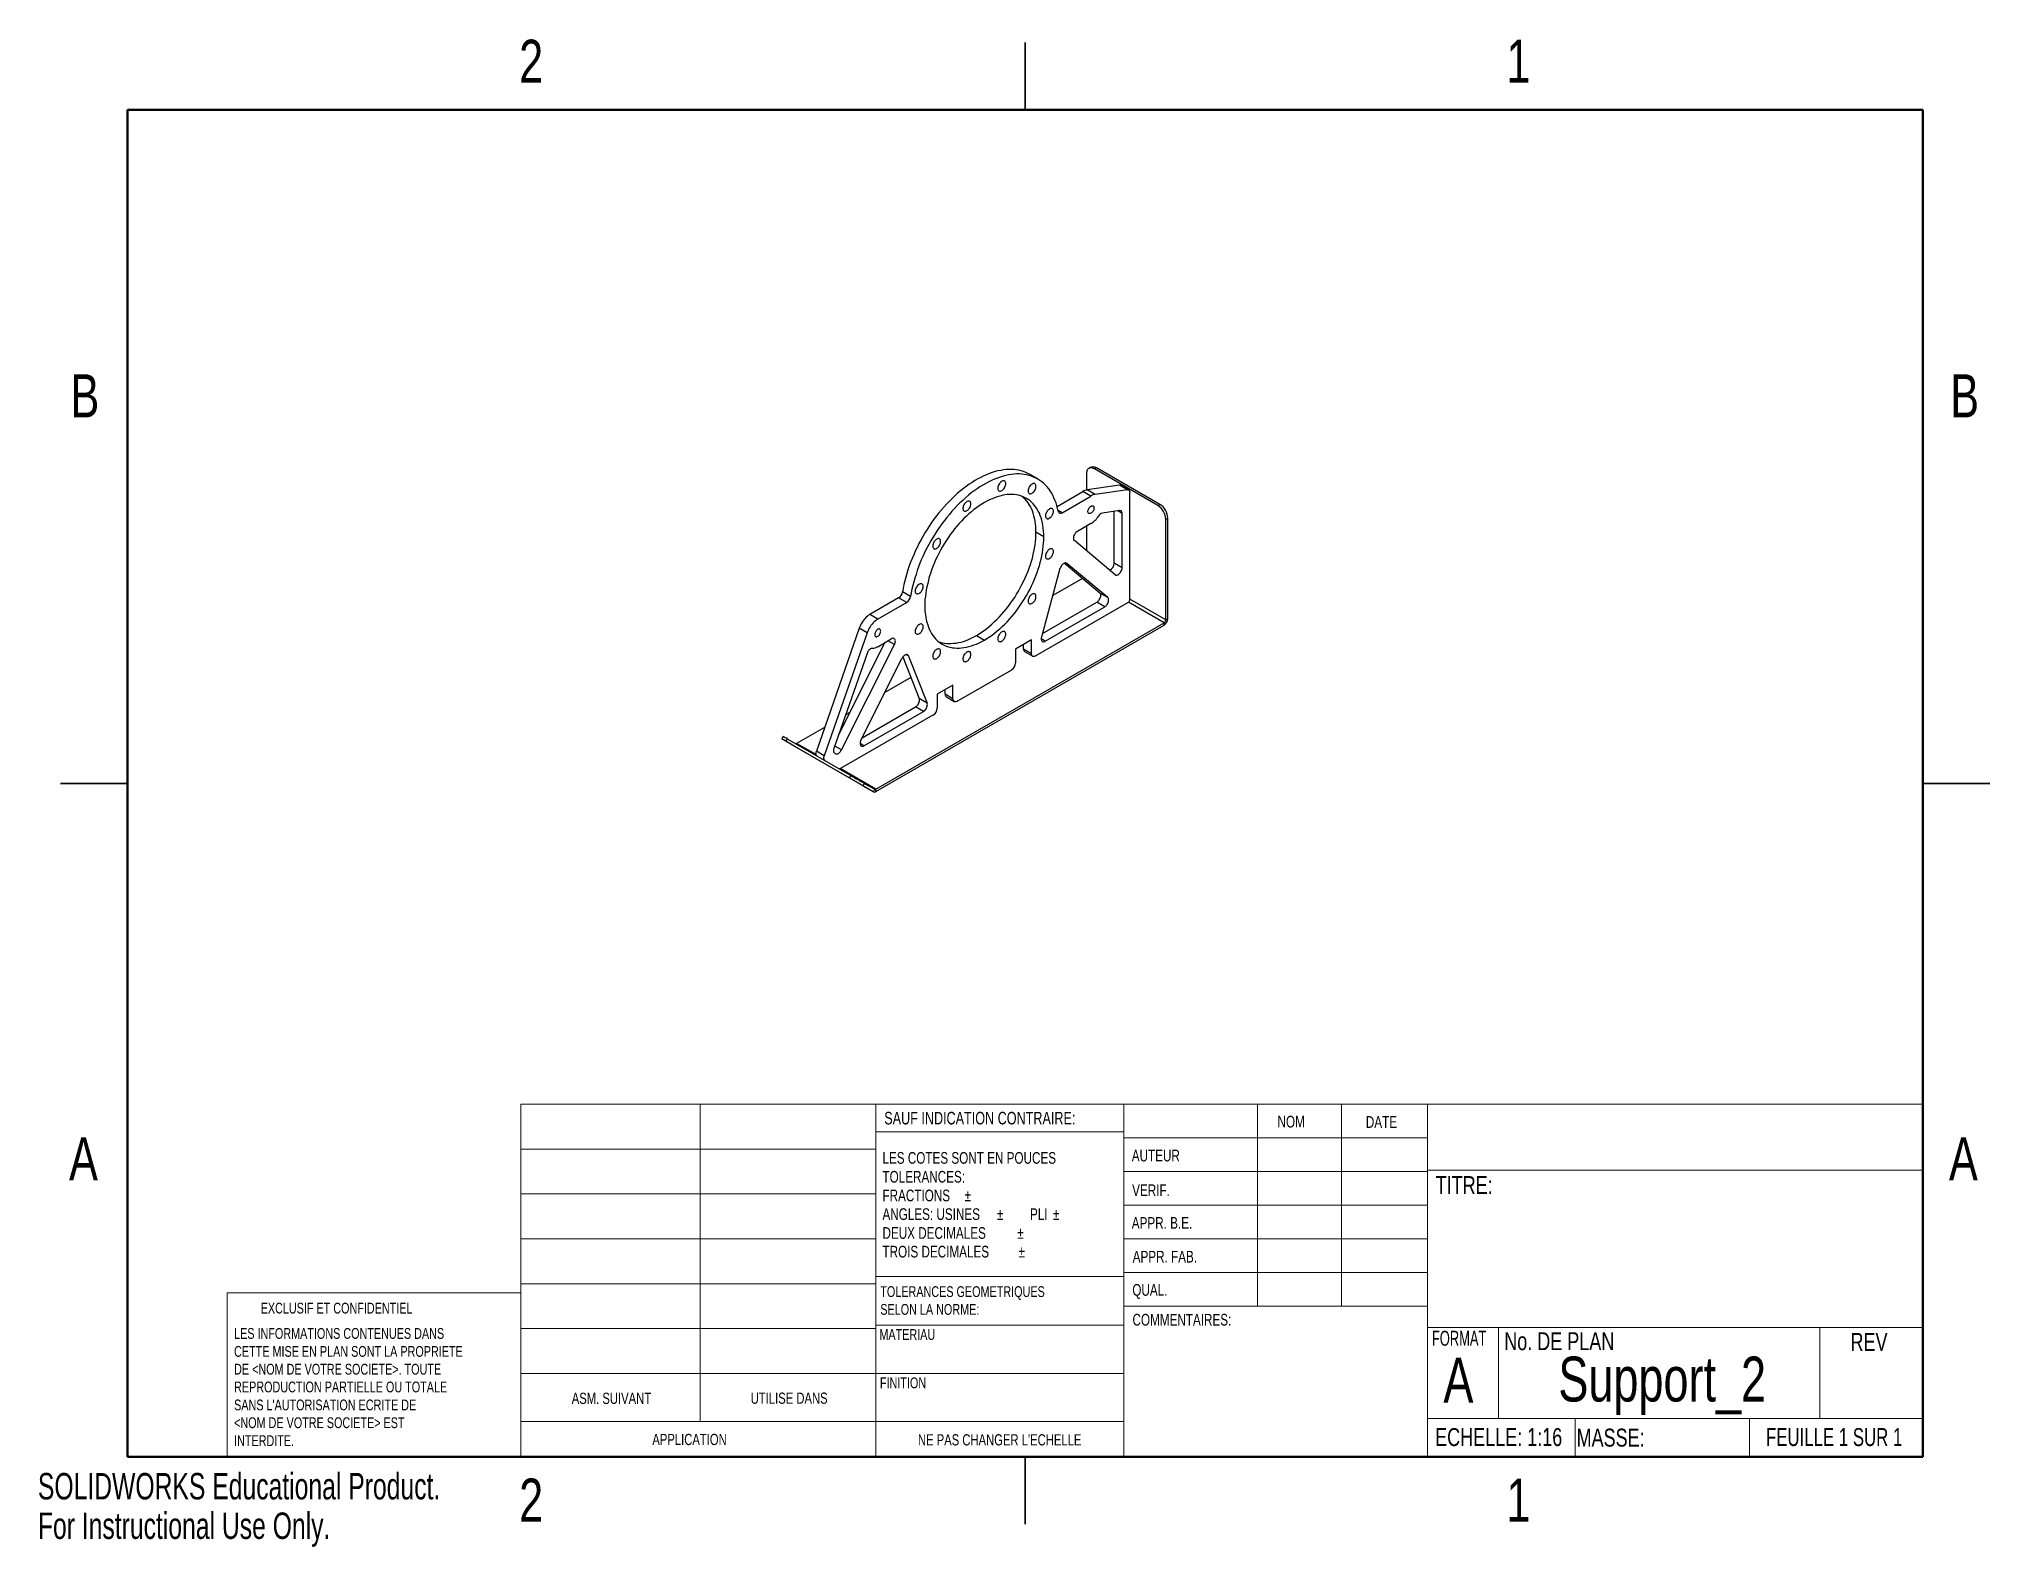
# Model space of a CAD drawing. Header units: inches. Extents: x 0 to 10.9, y 0 to 8.4.
import ezdxf

# ---------------------------------------------------------------- set-up
doc = ezdxf.new("R2010")
doc.units = ezdxf.units.IN
doc.header["$MEASUREMENT"] = 0
doc.styles.add('SLDTEXTSTYLE0', font='TXT', dxfattribs={"width": 0.75})
doc.styles.add('SLDTEXTSTYLE1', font='TXT', dxfattribs={"width": 0.64567})
doc.styles.add('SLDTEXTSTYLE2', font='TXT', dxfattribs={"width": 0.7})

msp = doc.modelspace()

# ---------------------------------------------------------------- linework, layer by layer
at = {"color": 7, "linetype": 'Continuous', "lineweight": 25}
for p, q in [((5.5, 8.375), (5.5, 8)), ((5.5, 8), (5.5, 8.375)), ((5.865, 6.01), (5.854, 6.004)), ((5.897, 6.007), (5.886, 6.001)), ((6.239, 5.797), (5.886, 6.001)), ((6.25, 5.803), (5.897, 6.007)), ((5.57, 5.945), (5.525, 5.971)), ((5.678, 5.792), (5.822, 5.876)), ((5.866, 5.85), (5.822, 5.876)), ((5.841, 5.975), (5.841, 5.884)), ((6.026, 5.91), (5.846, 5.884)), ((5.89, 5.859), (5.846, 5.884)), ((6.07, 5.884), (5.89, 5.859)), ((6.07, 5.884), (6.026, 5.91)), ((6.078, 5.883), (6.034, 5.908)), ((5.706, 5.757), (5.683, 5.77)), ((5.706, 5.757), (5.866, 5.85)), ((6.026, 5.769), (5.93, 5.755)), ((5.996, 5.476), (5.996, 5.765)), ((6.04, 5.753), (6.016, 5.767)), ((6.084, 5.275), (6.084, 5.869)), ((6.239, 5.797), (6.25, 5.803)), ((5.866, 5.697), (5.791, 5.653)), ((5.841, 5.683), (5.841, 5.545)), ((6.04, 5.451), (6.04, 5.753)), ((6.294, 5.727), (6.283, 5.72)), ((6.283, 5.16), (6.283, 5.72)), ((6.294, 5.166), (6.294, 5.727)), ((5.604, 5.622), (5.56, 5.648)), ((6.001, 5.412), (5.774, 5.602)), ((5.694, 5.446), (5.591, 5.065)), ((5.916, 5.31), (5.718, 5.476)), ((5.732, 5.475), (5.729, 5.477)), ((5.96, 5.285), (5.732, 5.475)), ((6.04, 5.451), (5.996, 5.476)), ((5.819, 5.391), (5.654, 5.296)), ((4.795, 5.283), (4.635, 5.19)), ((4.84, 5.257), (4.679, 5.165)), ((4.84, 5.257), (4.795, 5.283)), ((4.861, 5.29), (4.817, 5.316)), ((5.557, 4.96), (6.075, 5.259)), ((5.596, 5.084), (5.899, 5.259)), ((5.612, 5.042), (5.943, 5.233)), ((5.943, 5.233), (5.899, 5.259)), ((5.96, 5.285), (5.916, 5.31)), ((6.274, 5.144), (6.075, 5.259)), ((6.283, 5.16), (6.084, 5.275)), ((4.575, 5.114), (4.337, 4.429)), ((4.62, 5.088), (4.575, 5.114)), ((4.679, 5.165), (4.635, 5.19)), ((4.669, 4.217), (6.274, 5.144)), ((4.669, 4.204), (6.274, 5.131)), ((6.274, 5.131), (6.274, 5.144)), ((6.294, 5.166), (6.283, 5.16)), ((4.62, 5.088), (4.381, 4.404)), ((4.459, 4.515), (4.721, 5.036)), ((4.476, 4.436), (4.772, 5.023)), ((4.679, 5.011), (4.754, 5.055)), ((4.772, 5.023), (4.735, 5.044)), ((5.228, 5.074), (5.273, 5.048)), ((5.535, 5.049), (5.447, 4.998)), ((5.491, 4.998), (5.491, 5.023)), ((5.535, 4.972), (5.535, 5.049)), ((5.612, 5.042), (5.59, 5.055)), ((4.619, 4.974), (4.435, 4.445)), ((4.585, 4.491), (4.813, 4.945)), ((4.819, 4.954), (4.91, 4.723)), ((4.851, 4.959), (4.838, 4.967)), ((4.851, 4.959), (4.954, 4.697)), ((5.447, 4.998), (5.447, 4.921)), ((5.535, 4.972), (5.491, 4.998)), ((5.497, 4.984), (5.542, 4.958)), ((4.864, 4.84), (4.718, 4.756)), ((5.098, 4.797), (5.01, 4.746)), ((5.098, 4.72), (5.098, 4.797)), ((5.121, 4.708), (5.425, 4.883)), ((4.592, 4.504), (4.889, 4.676)), ((4.934, 4.651), (4.889, 4.676)), ((4.954, 4.697), (4.91, 4.723)), ((5.01, 4.746), (5.01, 4.669)), ((5.054, 4.746), (5.054, 4.771)), ((5.098, 4.72), (5.054, 4.746)), ((5.061, 4.732), (5.105, 4.706)), ((4.47, 4.332), (4.988, 4.631)), ((4.524, 4.644), (4.499, 4.629)), ((4.602, 4.459), (4.934, 4.651)), ((4.152, 4.511), (4.144, 4.498)), ((4.213, 4.458), (4.154, 4.492)), ((4.175, 4.498), (4.167, 4.485)), ((4.167, 4.485), (4.521, 4.281)), ((4.175, 4.498), (4.528, 4.294)), ((4.655, 4.203), (4.213, 4.458)), ((4.383, 4.562), (4.227, 4.472)), ((4.335, 4.41), (4.227, 4.472)), ((4.476, 4.436), (4.439, 4.457)), ((4.602, 4.459), (4.58, 4.472)), ((4.381, 4.404), (4.337, 4.429)), ((4.439, 4.418), (4.444, 4.415)), ((0.125, 4.25), (0.5, 4.25)), ((0.5, 4.25), (0.125, 4.25)), ((4.669, 4.217), (4.47, 4.332)), ((4.521, 4.281), (4.528, 4.294)), ((4.604, 4.25), (4.596, 4.237)), ((4.604, 4.25), (4.662, 4.217)), ((10.875, 4.25), (10.5, 4.25)), ((10.5, 4.25), (10.875, 4.25)), ((4.596, 4.237), (4.655, 4.203)), ((4.655, 4.203), (4.662, 4.217)), ((4.669, 4.204), (4.669, 4.217)), ((5.5, 0.125), (5.5, 0.5)), ((5.5, 0.5), (5.5, 0.125))]:
    msp.add_line(p, q, dxfattribs=at)
at = {"color": 7, "linetype": 'Continuous', "lineweight": 50}
for p, q in [((0.5, 0.5), (0.5, 8)), ((0.5, 8), (10.5, 8)), ((10.5, 8), (10.5, 0.5)), ((10.5, 0.5), (0.5, 0.5))]:
    msp.add_line(p, q, dxfattribs=at)
at = {"color": 7, "linetype": 'Continuous', "lineweight": 18}
for p, q in [((2.691, 2.464), (10.5, 2.464)), ((2.691, 0.5), (2.691, 2.464)), ((3.689, 2.464), (3.689, 0.696)), ((4.668, 0.5), (4.668, 2.464)), ((6.05, 2.464), (6.05, 0.5)), ((6.794, 2.464), (6.794, 1.339)), ((7.262, 2.464), (7.262, 1.339)), ((7.741, 2.464), (7.741, 0.5)), ((6.05, 2.31), (4.668, 2.31)), ((2.691, 2.214), (4.668, 2.214)), ((6.05, 2.277), (7.741, 2.277)), ((6.05, 2.089), (7.741, 2.089)), ((7.741, 2.097), (10.5, 2.097)), ((2.691, 1.964), (4.668, 1.964)), ((6.05, 1.902), (7.741, 1.902)), ((2.691, 1.714), (4.668, 1.714)), ((7.741, 1.714), (6.05, 1.714)), ((7.741, 1.527), (6.05, 1.527)), ((1.054, 0.5), (1.054, 1.414)), ((2.691, 1.414), (1.054, 1.414)), ((2.691, 1.464), (4.668, 1.464)), ((4.668, 1.504), (6.05, 1.504)), ((7.741, 1.339), (6.05, 1.339)), ((2.691, 1.214), (4.668, 1.214)), ((4.668, 1.234), (6.05, 1.234)), ((7.741, 1.22), (10.5, 1.22)), ((8.137, 1.22), (8.137, 0.713)), ((9.928, 1.22), (9.928, 0.713)), ((2.691, 0.964), (4.668, 0.964)), ((4.668, 0.964), (6.05, 0.964)), ((2.691, 0.696), (6.05, 0.696)), ((7.741, 0.713), (10.5, 0.713)), ((8.564, 0.713), (8.564, 0.5)), ((9.536, 0.713), (9.536, 0.5))]:
    msp.add_line(p, q, dxfattribs=at)
at = {"color": 7, "linetype": 'Continuous', "lineweight": 25, "flags": 128}
for points in [[(5.525, 5.971), (5.515, 5.976), (5.503, 5.982), (5.491, 5.986), (5.478, 5.99), (5.465, 5.994), (5.451, 5.996), (5.437, 5.998), (5.423, 5.998), (5.409, 5.998), (5.394, 5.997), (5.379, 5.996), (5.364, 5.993), (5.348, 5.99), (5.333, 5.986), (5.317, 5.981), (5.301, 5.976), (5.285, 5.969), (5.269, 5.962), (5.253, 5.954), (5.237, 5.946), (5.22, 5.936), (5.204, 5.926), (5.188, 5.916), (5.172, 5.904), (5.156, 5.892), (5.14, 5.879), (5.124, 5.866), (5.109, 5.852), (5.093, 5.837), (5.078, 5.822), (5.063, 5.806), (5.048, 5.79), (5.034, 5.774), (5.02, 5.756), (5.006, 5.739), (4.992, 5.721), (4.979, 5.702), (4.966, 5.683), (4.954, 5.664), (4.942, 5.645), (4.93, 5.625), (4.919, 5.605), (4.908, 5.585), (4.898, 5.564), (4.888, 5.544), (4.879, 5.523), (4.87, 5.502), (4.862, 5.482), (4.854, 5.461), (4.847, 5.44), (4.841, 5.419), (4.835, 5.398), (4.83, 5.377), (4.825, 5.357), (4.821, 5.336), (4.817, 5.316)], [(5.886, 6.001), (5.88, 6.004), (5.875, 6.006), (5.87, 6.007), (5.865, 6.007), (5.86, 6.006), (5.856, 6.005), (5.853, 6.003), (5.849, 6), (5.846, 5.996), (5.844, 5.992), (5.843, 5.987), (5.842, 5.981), (5.841, 5.975)], [(5.865, 6.01), (5.867, 6.011), (5.872, 6.013), (5.876, 6.013), (5.881, 6.013), (5.886, 6.012), (5.891, 6.01), (5.897, 6.007)], [(5.684, 5.765), (5.68, 5.781), (5.676, 5.797), (5.672, 5.812), (5.666, 5.827), (5.66, 5.841), (5.654, 5.854), (5.647, 5.867), (5.639, 5.879), (5.631, 5.89), (5.622, 5.901), (5.613, 5.911), (5.603, 5.921), (5.593, 5.929), (5.582, 5.937), (5.571, 5.944), (5.56, 5.95), (5.547, 5.956), (5.535, 5.961), (5.522, 5.965), (5.509, 5.968), (5.495, 5.97), (5.482, 5.972), (5.467, 5.973), (5.453, 5.973), (5.438, 5.972), (5.423, 5.97), (5.408, 5.968), (5.392, 5.965), (5.377, 5.961), (5.361, 5.956), (5.345, 5.95), (5.329, 5.944), (5.313, 5.937), (5.297, 5.929), (5.281, 5.92), (5.265, 5.911), (5.248, 5.901), (5.232, 5.89), (5.216, 5.879), (5.2, 5.867), (5.184, 5.854), (5.168, 5.84), (5.153, 5.826), (5.137, 5.812), (5.122, 5.797), (5.107, 5.781), (5.092, 5.765), (5.078, 5.748), (5.064, 5.731), (5.05, 5.713), (5.036, 5.695), (5.023, 5.677), (5.01, 5.658), (4.998, 5.639), (4.986, 5.619), (4.974, 5.6), (4.963, 5.58), (4.952, 5.559), (4.942, 5.539), (4.932, 5.518), (4.923, 5.498), (4.914, 5.477), (4.906, 5.456), (4.899, 5.435), (4.892, 5.414), (4.885, 5.393), (4.879, 5.372), (4.874, 5.352), (4.869, 5.331), (4.865, 5.311), (4.861, 5.29)], [(5.392, 5.919), (5.392, 5.923), (5.391, 5.927), (5.389, 5.93), (5.387, 5.932), (5.384, 5.934), (5.381, 5.934), (5.378, 5.934), (5.375, 5.934), (5.371, 5.932), (5.367, 5.93), (5.363, 5.927), (5.36, 5.923), (5.357, 5.919), (5.354, 5.914), (5.352, 5.91), (5.35, 5.905), (5.348, 5.9), (5.348, 5.895), (5.348, 5.891), (5.348, 5.887), (5.35, 5.884), (5.352, 5.881), (5.354, 5.879), (5.357, 5.878), (5.36, 5.877), (5.363, 5.878), (5.367, 5.879), (5.371, 5.881), (5.375, 5.884), (5.378, 5.887), (5.381, 5.891), (5.384, 5.895), (5.387, 5.9), (5.389, 5.905), (5.391, 5.91), (5.392, 5.914), (5.392, 5.919)], [(5.56, 5.904), (5.56, 5.908), (5.559, 5.911), (5.558, 5.915), (5.555, 5.917), (5.553, 5.919), (5.55, 5.919), (5.547, 5.919), (5.543, 5.919), (5.539, 5.917), (5.535, 5.915), (5.532, 5.912), (5.528, 5.908), (5.525, 5.904), (5.522, 5.899), (5.52, 5.895), (5.518, 5.89), (5.517, 5.885), (5.516, 5.88), (5.516, 5.876), (5.517, 5.872), (5.518, 5.869), (5.52, 5.866), (5.522, 5.864), (5.525, 5.863), (5.528, 5.862), (5.532, 5.863), (5.535, 5.864), (5.539, 5.866), (5.543, 5.869), (5.547, 5.872), (5.55, 5.876), (5.553, 5.88), (5.555, 5.885), (5.558, 5.89), (5.559, 5.894), (5.56, 5.899), (5.56, 5.904)], [(6.07, 5.884), (6.073, 5.884), (6.076, 5.884), (6.078, 5.883), (6.081, 5.881), (6.082, 5.878), (6.083, 5.876), (6.084, 5.872), (6.084, 5.869)], [(5.273, 5.814), (5.258, 5.805), (5.244, 5.795), (5.229, 5.785), (5.215, 5.775), (5.201, 5.763), (5.187, 5.751), (5.173, 5.738), (5.159, 5.725), (5.146, 5.711), (5.133, 5.697), (5.12, 5.682), (5.107, 5.667), (5.095, 5.651), (5.083, 5.635), (5.071, 5.618), (5.06, 5.601), (5.049, 5.584), (5.038, 5.566), (5.028, 5.548), (5.019, 5.53), (5.01, 5.512), (5.001, 5.494), (4.993, 5.475), (4.986, 5.457), (4.979, 5.438), (4.972, 5.419), (4.966, 5.401), (4.961, 5.382), (4.957, 5.363), (4.952, 5.345), (4.949, 5.327), (4.946, 5.309), (4.944, 5.291), (4.942, 5.274), (4.942, 5.256), (4.941, 5.24)], [(5.198, 5.806), (5.197, 5.811), (5.196, 5.814), (5.195, 5.817), (5.193, 5.82), (5.19, 5.821), (5.187, 5.822), (5.184, 5.822), (5.18, 5.821), (5.176, 5.82), (5.173, 5.817), (5.169, 5.814), (5.165, 5.811), (5.162, 5.807), (5.159, 5.802), (5.157, 5.797), (5.155, 5.793), (5.154, 5.788), (5.153, 5.783), (5.153, 5.779), (5.154, 5.775), (5.155, 5.772), (5.157, 5.769), (5.159, 5.767), (5.162, 5.766), (5.165, 5.765), (5.169, 5.766), (5.173, 5.767), (5.176, 5.769), (5.18, 5.771), (5.184, 5.775), (5.187, 5.779), (5.19, 5.783), (5.193, 5.788), (5.195, 5.792), (5.196, 5.797), (5.197, 5.802), (5.198, 5.806)], [(5.604, 5.622), (5.604, 5.639), (5.603, 5.655), (5.601, 5.671), (5.599, 5.686), (5.596, 5.701), (5.593, 5.715), (5.589, 5.728), (5.584, 5.742), (5.579, 5.754), (5.573, 5.766), (5.567, 5.777), (5.56, 5.788), (5.552, 5.798), (5.544, 5.807), (5.536, 5.816), (5.527, 5.823), (5.517, 5.831), (5.507, 5.837), (5.497, 5.842), (5.486, 5.847), (5.474, 5.851), (5.463, 5.854), (5.451, 5.856), (5.438, 5.858), (5.426, 5.859), (5.413, 5.859), (5.399, 5.858), (5.386, 5.856), (5.372, 5.853), (5.358, 5.85), (5.344, 5.846), (5.33, 5.841), (5.316, 5.835), (5.302, 5.829), (5.287, 5.822), (5.273, 5.814)], [(5.56, 5.648), (5.56, 5.664), (5.559, 5.68), (5.557, 5.696), (5.555, 5.711), (5.552, 5.726), (5.549, 5.74), (5.545, 5.754), (5.54, 5.767), (5.535, 5.78), (5.529, 5.792), (5.522, 5.803), (5.516, 5.813), (5.508, 5.823), (5.5, 5.833), (5.491, 5.841), (5.484, 5.848)], [(5.658, 5.765), (5.657, 5.769), (5.656, 5.773), (5.655, 5.776), (5.653, 5.779), (5.65, 5.78), (5.647, 5.781), (5.644, 5.781), (5.64, 5.78), (5.636, 5.779), (5.633, 5.776), (5.629, 5.773), (5.626, 5.77), (5.622, 5.766), (5.62, 5.761), (5.617, 5.756), (5.615, 5.751), (5.614, 5.747), (5.613, 5.742), (5.613, 5.738), (5.614, 5.734), (5.615, 5.73), (5.617, 5.728), (5.62, 5.726), (5.622, 5.724), (5.626, 5.724), (5.629, 5.724), (5.633, 5.726), (5.636, 5.728), (5.64, 5.73), (5.644, 5.734), (5.647, 5.738), (5.65, 5.742), (5.653, 5.746), (5.655, 5.751), (5.656, 5.756), (5.657, 5.761), (5.658, 5.765)], [(5.684, 5.765), (5.685, 5.762), (5.687, 5.759), (5.689, 5.757), (5.692, 5.755), (5.695, 5.754), (5.698, 5.755), (5.702, 5.756), (5.706, 5.757)], [(5.85, 5.764), (5.85, 5.768), (5.851, 5.772), (5.852, 5.776), (5.854, 5.78), (5.857, 5.784), (5.859, 5.787), (5.863, 5.79), (5.866, 5.793), (5.869, 5.794), (5.872, 5.795), (5.875, 5.795), (5.878, 5.795), (5.88, 5.793), (5.882, 5.791), (5.883, 5.789), (5.883, 5.785), (5.883, 5.782), (5.883, 5.778), (5.882, 5.773), (5.88, 5.769), (5.878, 5.765), (5.875, 5.762), (5.872, 5.758), (5.869, 5.756), (5.866, 5.754), (5.863, 5.752), (5.859, 5.752), (5.857, 5.752), (5.854, 5.753), (5.852, 5.755), (5.851, 5.757), (5.85, 5.76), (5.85, 5.764)], [(6.04, 5.753), (6.04, 5.757), (6.039, 5.76), (6.038, 5.763), (6.036, 5.765), (6.034, 5.767), (6.032, 5.768), (6.029, 5.769), (6.026, 5.769)], [(5.791, 5.653), (5.787, 5.651), (5.783, 5.648), (5.78, 5.644), (5.777, 5.639), (5.774, 5.635), (5.772, 5.63), (5.77, 5.625), (5.769, 5.62), (5.769, 5.615), (5.769, 5.611), (5.77, 5.607), (5.772, 5.604), (5.774, 5.602)], [(5.029, 5.597), (5.029, 5.601), (5.028, 5.605), (5.026, 5.608), (5.024, 5.61), (5.022, 5.612), (5.019, 5.613), (5.015, 5.613), (5.012, 5.612), (5.008, 5.61), (5.004, 5.608), (5.001, 5.605), (4.997, 5.601), (4.994, 5.597), (4.991, 5.593), (4.989, 5.588), (4.987, 5.583), (4.986, 5.578), (4.985, 5.574), (4.985, 5.569), (4.986, 5.565), (4.987, 5.562), (4.989, 5.559), (4.991, 5.557), (4.994, 5.556), (4.997, 5.556), (5.001, 5.556), (5.004, 5.557), (5.008, 5.559), (5.012, 5.562), (5.015, 5.565), (5.019, 5.569), (5.022, 5.574), (5.024, 5.578), (5.026, 5.583), (5.028, 5.588), (5.029, 5.593), (5.029, 5.597)], [(5.228, 5.074), (5.243, 5.082), (5.257, 5.092), (5.272, 5.102), (5.286, 5.113), (5.3, 5.124), (5.314, 5.136), (5.328, 5.149), (5.342, 5.162), (5.355, 5.176), (5.369, 5.19), (5.382, 5.205), (5.394, 5.221), (5.407, 5.236), (5.419, 5.253), (5.43, 5.269), (5.442, 5.286), (5.452, 5.303), (5.463, 5.321), (5.473, 5.339), (5.482, 5.357), (5.491, 5.375), (5.5, 5.394), (5.508, 5.412), (5.516, 5.431), (5.522, 5.449), (5.529, 5.468), (5.535, 5.487), (5.54, 5.505), (5.545, 5.524), (5.549, 5.542), (5.552, 5.56), (5.555, 5.578), (5.557, 5.596), (5.559, 5.614), (5.56, 5.631), (5.56, 5.648)], [(5.273, 5.048), (5.287, 5.057), (5.302, 5.066), (5.316, 5.076), (5.33, 5.087), (5.344, 5.099), (5.358, 5.111), (5.372, 5.123), (5.386, 5.137), (5.399, 5.15), (5.413, 5.165), (5.426, 5.18), (5.438, 5.195), (5.451, 5.211), (5.463, 5.227), (5.474, 5.244), (5.486, 5.261), (5.497, 5.278), (5.507, 5.296), (5.517, 5.313), (5.527, 5.331), (5.536, 5.35), (5.544, 5.368), (5.552, 5.387), (5.56, 5.405), (5.567, 5.424), (5.573, 5.443), (5.579, 5.461), (5.584, 5.48), (5.589, 5.498), (5.593, 5.517), (5.596, 5.535), (5.599, 5.553), (5.601, 5.571), (5.603, 5.588), (5.604, 5.605), (5.604, 5.622)], [(5.658, 5.541), (5.657, 5.545), (5.656, 5.549), (5.655, 5.552), (5.653, 5.554), (5.65, 5.556), (5.647, 5.556), (5.644, 5.556), (5.64, 5.556), (5.636, 5.554), (5.633, 5.552), (5.629, 5.549), (5.626, 5.545), (5.622, 5.541), (5.62, 5.537), (5.617, 5.532), (5.615, 5.527), (5.614, 5.522), (5.613, 5.518), (5.613, 5.513), (5.614, 5.509), (5.615, 5.506), (5.617, 5.503), (5.62, 5.501), (5.622, 5.5), (5.626, 5.5), (5.629, 5.5), (5.633, 5.501), (5.636, 5.503), (5.64, 5.506), (5.644, 5.509), (5.647, 5.513), (5.65, 5.517), (5.653, 5.522), (5.655, 5.527), (5.656, 5.532), (5.657, 5.536), (5.658, 5.541)], [(5.732, 5.475), (5.729, 5.477), (5.726, 5.478), (5.723, 5.478), (5.719, 5.477), (5.715, 5.475), (5.711, 5.472), (5.708, 5.469), (5.704, 5.465), (5.701, 5.461), (5.698, 5.456), (5.696, 5.451), (5.694, 5.446)], [(6.001, 5.412), (6.004, 5.41), (6.007, 5.41), (6.01, 5.41), (6.014, 5.411), (6.018, 5.412), (6.022, 5.415), (6.026, 5.418), (6.029, 5.422), (6.032, 5.427), (6.035, 5.431), (6.037, 5.436), (6.039, 5.441), (6.04, 5.446), (6.04, 5.451)], [(4.932, 5.346), (4.932, 5.351), (4.931, 5.354), (4.929, 5.357), (4.927, 5.36), (4.924, 5.361), (4.921, 5.362), (4.918, 5.362), (4.914, 5.361), (4.911, 5.36), (4.907, 5.357), (4.903, 5.354), (4.9, 5.351), (4.897, 5.347), (4.894, 5.342), (4.891, 5.337), (4.89, 5.333), (4.888, 5.328), (4.888, 5.323), (4.888, 5.319), (4.888, 5.315), (4.89, 5.312), (4.891, 5.309), (4.894, 5.307), (4.897, 5.306), (4.9, 5.305), (4.903, 5.306), (4.907, 5.307), (4.911, 5.309), (4.914, 5.311), (4.918, 5.315), (4.921, 5.319), (4.924, 5.323), (4.927, 5.328), (4.929, 5.332), (4.931, 5.337), (4.932, 5.342), (4.932, 5.346)], [(4.941, 5.24), (4.942, 5.223), (4.942, 5.207), (4.944, 5.191), (4.946, 5.176), (4.949, 5.161), (4.952, 5.147), (4.957, 5.133), (4.961, 5.12), (4.966, 5.108), (4.972, 5.096), (4.979, 5.084), (4.986, 5.074), (4.993, 5.064), (5.001, 5.055), (5.01, 5.046), (5.019, 5.038), (5.028, 5.031), (5.038, 5.025), (5.049, 5.019), (5.06, 5.015), (5.071, 5.011), (5.083, 5.008), (5.095, 5.005), (5.107, 5.004), (5.12, 5.003), (5.133, 5.003), (5.146, 5.004), (5.159, 5.006), (5.173, 5.008), (5.187, 5.012), (5.201, 5.016), (5.215, 5.021), (5.229, 5.026), (5.244, 5.033), (5.258, 5.04), (5.273, 5.048)], [(5.56, 5.29), (5.56, 5.294), (5.559, 5.298), (5.558, 5.301), (5.555, 5.303), (5.553, 5.305), (5.55, 5.306), (5.547, 5.306), (5.543, 5.305), (5.539, 5.304), (5.535, 5.301), (5.532, 5.298), (5.528, 5.295), (5.525, 5.29), (5.522, 5.286), (5.52, 5.281), (5.518, 5.276), (5.517, 5.272), (5.516, 5.267), (5.516, 5.263), (5.517, 5.259), (5.518, 5.255), (5.52, 5.253), (5.522, 5.251), (5.525, 5.249), (5.528, 5.249), (5.532, 5.249), (5.535, 5.251), (5.539, 5.253), (5.543, 5.255), (5.547, 5.259), (5.55, 5.262), (5.553, 5.267), (5.555, 5.271), (5.558, 5.276), (5.559, 5.281), (5.56, 5.286), (5.56, 5.29)], [(5.899, 5.259), (5.903, 5.261), (5.906, 5.265), (5.91, 5.269), (5.913, 5.273), (5.916, 5.278), (5.918, 5.283), (5.92, 5.287), (5.921, 5.292), (5.921, 5.297), (5.921, 5.301), (5.92, 5.305), (5.918, 5.308), (5.916, 5.31)], [(5.943, 5.233), (5.947, 5.236), (5.951, 5.239), (5.954, 5.243), (5.957, 5.247), (5.96, 5.252), (5.962, 5.257), (5.964, 5.262), (5.965, 5.267), (5.965, 5.271), (5.965, 5.276), (5.964, 5.279), (5.962, 5.282), (5.96, 5.285)], [(4.635, 5.19), (4.628, 5.186), (4.621, 5.181), (4.615, 5.175), (4.609, 5.169), (4.603, 5.162), (4.597, 5.155), (4.592, 5.147), (4.587, 5.139), (4.583, 5.131), (4.579, 5.122), (4.575, 5.114)], [(4.679, 5.165), (4.672, 5.16), (4.666, 5.155), (4.659, 5.15), (4.653, 5.144), (4.647, 5.137), (4.641, 5.129), (4.636, 5.122), (4.631, 5.114), (4.627, 5.105), (4.623, 5.097), (4.62, 5.088)], [(4.696, 5.098), (4.695, 5.101), (4.695, 5.104), (4.693, 5.107), (4.691, 5.109), (4.689, 5.11), (4.686, 5.11), (4.683, 5.109), (4.68, 5.108), (4.676, 5.106), (4.673, 5.103), (4.67, 5.1), (4.668, 5.096), (4.666, 5.092), (4.664, 5.088), (4.663, 5.084), (4.662, 5.08), (4.662, 5.076), (4.663, 5.073), (4.664, 5.07), (4.666, 5.068), (4.668, 5.067), (4.67, 5.066), (4.673, 5.066), (4.676, 5.067), (4.68, 5.069), (4.683, 5.071), (4.686, 5.074), (4.689, 5.078), (4.691, 5.082), (4.693, 5.086), (4.695, 5.09), (4.695, 5.094), (4.696, 5.098)], [(4.932, 5.122), (4.932, 5.126), (4.931, 5.13), (4.929, 5.133), (4.927, 5.135), (4.924, 5.137), (4.921, 5.138), (4.918, 5.138), (4.914, 5.137), (4.911, 5.135), (4.907, 5.133), (4.903, 5.13), (4.9, 5.126), (4.897, 5.122), (4.894, 5.118), (4.891, 5.113), (4.89, 5.108), (4.888, 5.103), (4.888, 5.099), (4.888, 5.094), (4.888, 5.09), (4.89, 5.087), (4.891, 5.084), (4.894, 5.082), (4.897, 5.081), (4.9, 5.081), (4.903, 5.081), (4.907, 5.082), (4.911, 5.084), (4.914, 5.087), (4.918, 5.09), (4.921, 5.094), (4.924, 5.098), (4.927, 5.103), (4.929, 5.108), (4.931, 5.113), (4.932, 5.117), (4.932, 5.122)], [(4.649, 5.002), (4.645, 5.002), (4.642, 5.001), (4.638, 4.999), (4.634, 4.996), (4.63, 4.992), (4.627, 4.988), (4.624, 4.984), (4.621, 4.979), (4.619, 4.974)], [(4.772, 5.023), (4.774, 5.028), (4.775, 5.033), (4.776, 5.038), (4.777, 5.043), (4.776, 5.047), (4.775, 5.05), (4.773, 5.054), (4.771, 5.056), (4.769, 5.057), (4.765, 5.058), (4.762, 5.058), (4.758, 5.057), (4.754, 5.055)], [(5.017, 5.039), (5.027, 5.036), (5.038, 5.033), (5.05, 5.031), (5.063, 5.029), (5.075, 5.029), (5.088, 5.029), (5.102, 5.03), (5.115, 5.031), (5.129, 5.034), (5.143, 5.037), (5.157, 5.041), (5.171, 5.046), (5.185, 5.052), (5.2, 5.058), (5.214, 5.066), (5.228, 5.074)], [(5.392, 5.081), (5.392, 5.085), (5.391, 5.089), (5.389, 5.092), (5.387, 5.094), (5.384, 5.096), (5.381, 5.096), (5.378, 5.096), (5.375, 5.096), (5.371, 5.094), (5.367, 5.092), (5.363, 5.089), (5.36, 5.085), (5.357, 5.081), (5.354, 5.076), (5.352, 5.072), (5.35, 5.067), (5.348, 5.062), (5.348, 5.057), (5.348, 5.053), (5.348, 5.049), (5.35, 5.046), (5.352, 5.043), (5.354, 5.041), (5.357, 5.04), (5.36, 5.039), (5.363, 5.04), (5.367, 5.041), (5.371, 5.043), (5.375, 5.046), (5.378, 5.049), (5.381, 5.053), (5.384, 5.057), (5.387, 5.062), (5.389, 5.067), (5.391, 5.072), (5.392, 5.076), (5.392, 5.081)], [(5.591, 5.065), (5.59, 5.06), (5.59, 5.055), (5.59, 5.051), (5.591, 5.047), (5.593, 5.044), (5.595, 5.041), (5.597, 5.04), (5.601, 5.039), (5.604, 5.039), (5.608, 5.04), (5.612, 5.042)], [(4.851, 4.959), (4.849, 4.962), (4.847, 4.965), (4.844, 4.966), (4.841, 4.967), (4.838, 4.967), (4.834, 4.966), (4.83, 4.964), (4.826, 4.961), (4.822, 4.958), (4.819, 4.954), (4.816, 4.95), (4.813, 4.945)], [(5.029, 4.984), (5.029, 4.988), (5.028, 4.991), (5.026, 4.994), (5.024, 4.997), (5.022, 4.998), (5.019, 4.999), (5.015, 4.999), (5.012, 4.998), (5.008, 4.997), (5.004, 4.994), (5.001, 4.991), (4.997, 4.988), (4.994, 4.984), (4.991, 4.979), (4.989, 4.975), (4.987, 4.97), (4.986, 4.965), (4.985, 4.96), (4.985, 4.956), (4.986, 4.952), (4.987, 4.949), (4.989, 4.946), (4.991, 4.944), (4.994, 4.943), (4.997, 4.942), (5.001, 4.943), (5.004, 4.944), (5.008, 4.946), (5.012, 4.949), (5.015, 4.952), (5.019, 4.956), (5.022, 4.96), (5.024, 4.965), (5.026, 4.969), (5.028, 4.974), (5.029, 4.979), (5.029, 4.984)], [(5.198, 4.968), (5.197, 4.973), (5.196, 4.976), (5.195, 4.979), (5.193, 4.982), (5.19, 4.983), (5.187, 4.984), (5.184, 4.984), (5.18, 4.983), (5.176, 4.982), (5.173, 4.979), (5.169, 4.976), (5.165, 4.973), (5.162, 4.969), (5.159, 4.964), (5.157, 4.959), (5.155, 4.955), (5.154, 4.95), (5.153, 4.945), (5.153, 4.941), (5.154, 4.937), (5.155, 4.934), (5.157, 4.931), (5.159, 4.929), (5.162, 4.928), (5.165, 4.927), (5.169, 4.928), (5.173, 4.929), (5.176, 4.931), (5.18, 4.933), (5.184, 4.937), (5.187, 4.941), (5.19, 4.945), (5.193, 4.95), (5.195, 4.954), (5.196, 4.959), (5.197, 4.964), (5.198, 4.968)], [(5.557, 4.96), (5.553, 4.958), (5.55, 4.957), (5.546, 4.957), (5.543, 4.957), (5.54, 4.959), (5.538, 4.961), (5.537, 4.964), (5.536, 4.968), (5.535, 4.972)], [(4.889, 4.676), (4.893, 4.679), (4.897, 4.682), (4.9, 4.686), (4.904, 4.69), (4.906, 4.695), (4.909, 4.7), (4.91, 4.705), (4.911, 4.71), (4.912, 4.715), (4.911, 4.719), (4.91, 4.723)], [(4.934, 4.651), (4.937, 4.653), (4.941, 4.657), (4.945, 4.66), (4.948, 4.665), (4.951, 4.67), (4.953, 4.675), (4.954, 4.68), (4.955, 4.684), (4.956, 4.689), (4.955, 4.693), (4.954, 4.697)], [(5.121, 4.708), (5.117, 4.706), (5.113, 4.705), (5.11, 4.705), (5.106, 4.705), (5.104, 4.707), (5.101, 4.709), (5.1, 4.712), (5.099, 4.716), (5.098, 4.72)], [(4.167, 4.485), (4.162, 4.488), (4.157, 4.49), (4.153, 4.492), (4.15, 4.494), (4.147, 4.496), (4.146, 4.497), (4.144, 4.498), (4.144, 4.498), (4.145, 4.498), (4.146, 4.497), (4.148, 4.496), (4.151, 4.494), (4.154, 4.492)], [(4.585, 4.491), (4.583, 4.486), (4.581, 4.481), (4.581, 4.477), (4.58, 4.472), (4.581, 4.468), (4.582, 4.464), (4.583, 4.461), (4.585, 4.459), (4.588, 4.457), (4.591, 4.456), (4.595, 4.457), (4.598, 4.458), (4.602, 4.459)], [(4.341, 4.402), (4.338, 4.404), (4.337, 4.406), (4.335, 4.409), (4.335, 4.413), (4.334, 4.417), (4.335, 4.421), (4.335, 4.425), (4.337, 4.429)], [(4.385, 4.377), (4.383, 4.379), (4.381, 4.381), (4.38, 4.384), (4.379, 4.387), (4.378, 4.391), (4.379, 4.395), (4.38, 4.4), (4.381, 4.404)], [(4.435, 4.445), (4.433, 4.441), (4.433, 4.436), (4.432, 4.432), (4.433, 4.428), (4.433, 4.425), (4.435, 4.422), (4.437, 4.42), (4.439, 4.418)], [(4.444, 4.415), (4.446, 4.414), (4.45, 4.414), (4.453, 4.414), (4.457, 4.415), (4.46, 4.417), (4.464, 4.42), (4.468, 4.423), (4.471, 4.427), (4.474, 4.431), (4.476, 4.436)], [(4.596, 4.237), (4.592, 4.239), (4.587, 4.242), (4.582, 4.245), (4.576, 4.248), (4.57, 4.252), (4.564, 4.255), (4.558, 4.259), (4.551, 4.263), (4.545, 4.267), (4.538, 4.27), (4.532, 4.274), (4.526, 4.277), (4.521, 4.281)], [(4.528, 4.294), (4.534, 4.291), (4.54, 4.287), (4.546, 4.284), (4.552, 4.28), (4.559, 4.276), (4.565, 4.273), (4.572, 4.269), (4.578, 4.265), (4.584, 4.262), (4.59, 4.259), (4.595, 4.256), (4.6, 4.253), (4.604, 4.25)]]:
    msp.add_lwpolyline(points, dxfattribs=at)
at = {"color": 7, "linetype": 'Continuous', "lineweight": 25}
for centre, radius, start, end in [((5.856, 5.819), 0.0659, 99.2013, 121.0313), ((6.028, 5.898), 0.012, 61.1411, 99.7375), ((5.9, 5.794), 0.0659, 99.2013, 121.0313), ((6.188, 5.716), 0.0958, 2.5201, 57.4799), ((6.199, 5.723), 0.0958, 2.5202, 57.4798), ((5.798, 5.808), 0.131, 301.6385, 327.7559), ((5.939, 5.721), 0.0352, 104.4871, 150.4279), ((5.95, 5.478), 0.0465, 298.0327, 358.1995), ((4.769, 5.324), 0.0489, 302.923, 350.4007), ((4.813, 5.299), 0.0489, 302.923, 350.4007), ((6.064, 5.276), 0.0202, 302.6055, 357.3945), ((6.25, 5.168), 0.044, 302.4763, 357.5237), ((6.263, 5.161), 0.0202, 302.6055, 357.3945), ((4.647, 5.063), 0.0603, 271.834, 301.8239), ((5.399, 4.923), 0.0478, 302.4763, 357.5237), ((5.507, 4.996), 0.0157, 174.3376, 234.3502), ((5.07, 4.744), 0.0157, 174.3376, 234.3502), ((4.962, 4.671), 0.0478, 302.4763, 357.5237), ((-30.182, -55.002), 68.707, 59.99633, 60.01836), ((4.223, 4.478), 0.00675, 249.6196, 305.267), ((4.466, 4.338), 0.00675, 249.6196, 305.267), ((4.661, 4.216), 0.0145, 245.686, 305.6182), ((4.665, 4.223), 0.0066, 245.686, 305.6182)]:
    msp.add_arc(centre, radius, start, end, dxfattribs=at)

# ---------------------------------------------------------------- texts
at = {"color": 7, "linetype": 'Continuous', "lineweight": 0}
for s, insert, char_height, attachment_point, style in [('2', (2.748, 8.391), 0.24, 2, 'SLDTEXTSTYLE0'), ('1', (8.248, 8.391), 0.24, 2, 'SLDTEXTSTYLE0'), ('B', (0.262, 6.528), 0.24, 2, 'SLDTEXTSTYLE0'), ('B', (10.734, 6.528), 0.24, 2, 'SLDTEXTSTYLE0'), ('SAUF INDICATION CONTRAIRE:', (4.715, 2.421), 0.07, 1, 'SLDTEXTSTYLE0'), ('NOM', (6.906, 2.399), 0.065, 1, 'SLDTEXTSTYLE0'), ('DATE', (7.398, 2.397), 0.065, 1, 'SLDTEXTSTYLE0'), ('A', (0.254, 2.28), 0.24, 2, 'SLDTEXTSTYLE0'), ('LES COTES SONT EN POUCES', (4.705, 2.197), 0.065, 1, 'SLDTEXTSTYLE0'), ('AUTEUR', (6.094, 2.21), 0.065, 1, 'SLDTEXTSTYLE0'), ('A', (10.727, 2.28), 0.24, 2, 'SLDTEXTSTYLE0'), ('TOLERANCES:', (4.705, 2.092), 0.065, 1, 'SLDTEXTSTYLE0'), ('FRACTIONS', (4.705, 1.988), 0.065, 1, 'SLDTEXTSTYLE0'), ('%%p', (5.163, 1.988), 0.065, 1, 'SLDTEXTSTYLE0'), ('VERIF.', (6.096, 2.017), 0.065, 1, 'SLDTEXTSTYLE0'), ('TITRE:', (7.787, 2.063), 0.1, 1, 'SLDTEXTSTYLE0'), ('ANGLES: USINES', (4.705, 1.884), 0.065, 1, 'SLDTEXTSTYLE0'), ('%%p', (5.343, 1.884), 0.065, 1, 'SLDTEXTSTYLE0'), ('PLI', (5.527, 1.884), 0.065, 1, 'SLDTEXTSTYLE0'), ('%%p', (5.655, 1.884), 0.065, 1, 'SLDTEXTSTYLE0'), ('DEUX DECIMALES', (4.705, 1.779), 0.065, 1, 'SLDTEXTSTYLE0'), ('%%p', (5.456, 1.779), 0.065, 1, 'SLDTEXTSTYLE0'), ('APPR. B.E.', (6.094, 1.835), 0.065, 1, 'SLDTEXTSTYLE0'), ('TROIS DECIMALES', (4.705, 1.675), 0.065, 1, 'SLDTEXTSTYLE0'), ('%%p', (5.463, 1.675), 0.065, 1, 'SLDTEXTSTYLE0'), ('APPR. FAB.', (6.099, 1.647), 0.065, 1, 'SLDTEXTSTYLE0'), ('TOLERANCES GEOMETRIQUES', (4.693, 1.45), 0.06, 1, 'SLDTEXTSTYLE0'), ('QUAL.', (6.097, 1.462), 0.065, 1, 'SLDTEXTSTYLE0'), ('EXCLUSIF ET CONFIDENTIEL', (1.241, 1.358), 0.06, 1, 'SLDTEXTSTYLE0'), ('SELON LA NORME:', (4.693, 1.351), 0.06, 1, 'SLDTEXTSTYLE0'), ('LES INFORMATIONS CONTENUES DANS', (1.093, 1.217), 0.06, 1, 'SLDTEXTSTYLE0'), ('MATERIAU', (4.688, 1.211), 0.06, 1, 'SLDTEXTSTYLE0'), ('COMMENTAIRES:', (6.098, 1.296), 0.065, 1, 'SLDTEXTSTYLE0'), ('FORMAT', (7.766, 1.202), 0.0833, 1, 'SLDTEXTSTYLE1'), ('CETTE MISE EN PLAN SONT LA PROPRIETE', (1.093, 1.117), 0.06, 1, 'SLDTEXTSTYLE0'), ('No. DE PLAN', (8.169, 1.194), 0.1, 1, 'SLDTEXTSTYLE0'), ('REV', (10.098, 1.19), 0.1, 1, 'SLDTEXTSTYLE0'), ('DE <NOM DE VOTRE SOCIETE>. TOUTE', (1.093, 1.018), 0.06, 1, 'SLDTEXTSTYLE0'), ('A', (7.83, 1.052), 0.25, 1, 'SLDTEXTSTYLE0'), ('Support_2', (9.049, 1.058), 0.25, 2, 'SLDTEXTSTYLE0'), ('REPRODUCTION PARTIELLE OU TOTALE', (1.093, 0.919), 0.06, 1, 'SLDTEXTSTYLE0'), ('FINITION', (4.691, 0.942), 0.06, 1, 'SLDTEXTSTYLE0'), ("SANS L'AUTORISATION ECRITE DE", (1.093, 0.819), 0.06, 1, 'SLDTEXTSTYLE0'), ('ASM. SUIVANT', (2.974, 0.857), 0.0625, 1, 'SLDTEXTSTYLE0'), ('UTILISE DANS', (3.971, 0.858), 0.0625, 1, 'SLDTEXTSTYLE0'), ('<NOM DE VOTRE SOCIETE> EST', (1.093, 0.72), 0.06, 1, 'SLDTEXTSTYLE0'), ('ECHELLE: 1:16', (7.784, 0.66), 0.1, 1, 'SLDTEXTSTYLE0'), ('MASSE:', (8.572, 0.657), 0.1, 1, 'SLDTEXTSTYLE0'), ('FEUILLE 1 SUR 1', (9.627, 0.66), 0.1, 1, 'SLDTEXTSTYLE2'), ('INTERDITE.', (1.093, 0.62), 0.06, 1, 'SLDTEXTSTYLE0'), ('APPLICATION', (3.423, 0.628), 0.0625, 1, 'SLDTEXTSTYLE0'), ("NE PAS CHANGER L'ECHELLE", (5.358, 0.626), 0.0625, 2, 'SLDTEXTSTYLE0'), ('2', (2.748, 0.379), 0.24, 2, 'SLDTEXTSTYLE0'), ('1', (8.248, 0.379), 0.24, 2, 'SLDTEXTSTYLE0')]:
    msp.add_mtext(s, dxfattribs=dict(at, insert=insert, char_height=char_height, attachment_point=attachment_point, style=style))
at = {"color": 7, "linetype": 'Continuous', "char_height": 0.14705, "attachment_point": 1, "style": 'SLDTEXTSTYLE2'}
for s, insert in [('SOLIDWORKS Educational Product.', (0, 0.41)), ('For Instructional Use Only.', (0, 0.19))]:
    msp.add_mtext(s, dxfattribs=dict(at, insert=insert))

doc.saveas('drawing.dxf')
